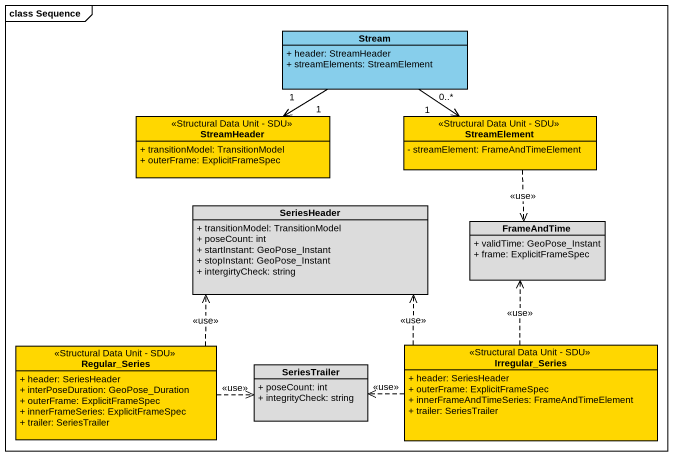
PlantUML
@startuml
mainframe class Sequence
hide circle
hide empty members
skinparam classAttributeIconSize 0
class Stream #87CEEB {
  + header: StreamHeader
  + streamElements: StreamElement
}
class StreamHeader <<Structural Data Unit - SDU>> #FFD700 {
  + transitionModel: TransitionModel
  + outerFrame: ExplicitFrameSpec
}
class StreamElement <<Structural Data Unit - SDU>> #FFD700 {
  - streamElement: FrameAndTimeElement
}
class SeriesHeader #DCDCDC {
  + transitionModel: TransitionModel
  + poseCount: int
  + startInstant: GeoPose_Instant
  + stopInstant: GeoPose_Instant
  + intergirtyCheck: string
}
class FrameAndTime #DCDCDC {
  + validTime: GeoPose_Instant
  + frame: ExplicitFrameSpec
}
class Regular_Series <<Structural Data Unit - SDU>> #FFD700 {
  + header: SeriesHeader
  + interPoseDuration: GeoPose_Duration
  + outerFrame: ExplicitFrameSpec
  + innerFrameSeries: ExplicitFrameSpec
  + trailer: SeriesTrailer
}
class SeriesTrailer #DCDCDC {
  + poseCount: int
  + integrityCheck: string
}
class Irregular_Series <<Structural Data Unit - SDU>> #FFD700 {
  + header: SeriesHeader
  + outerFrame: ExplicitFrameSpec
  + innerFrameAndTimeSeries: FrameAndTimeElement
  + trailer: SeriesTrailer
}
Stream "1" --> "1" StreamHeader
Stream "1" --> "0..*" StreamElement
StreamElement ..> FrameAndTime : <<use>>
Regular_Series .up.> SeriesHeader : <<use>>
Regular_Series .right.> SeriesTrailer : <<use>>
Irregular_Series .up.> SeriesHeader : <<use>>
Irregular_Series .up.> FrameAndTime : <<use>>
Irregular_Series .left.> SeriesTrailer : <<use>>
@enduml
